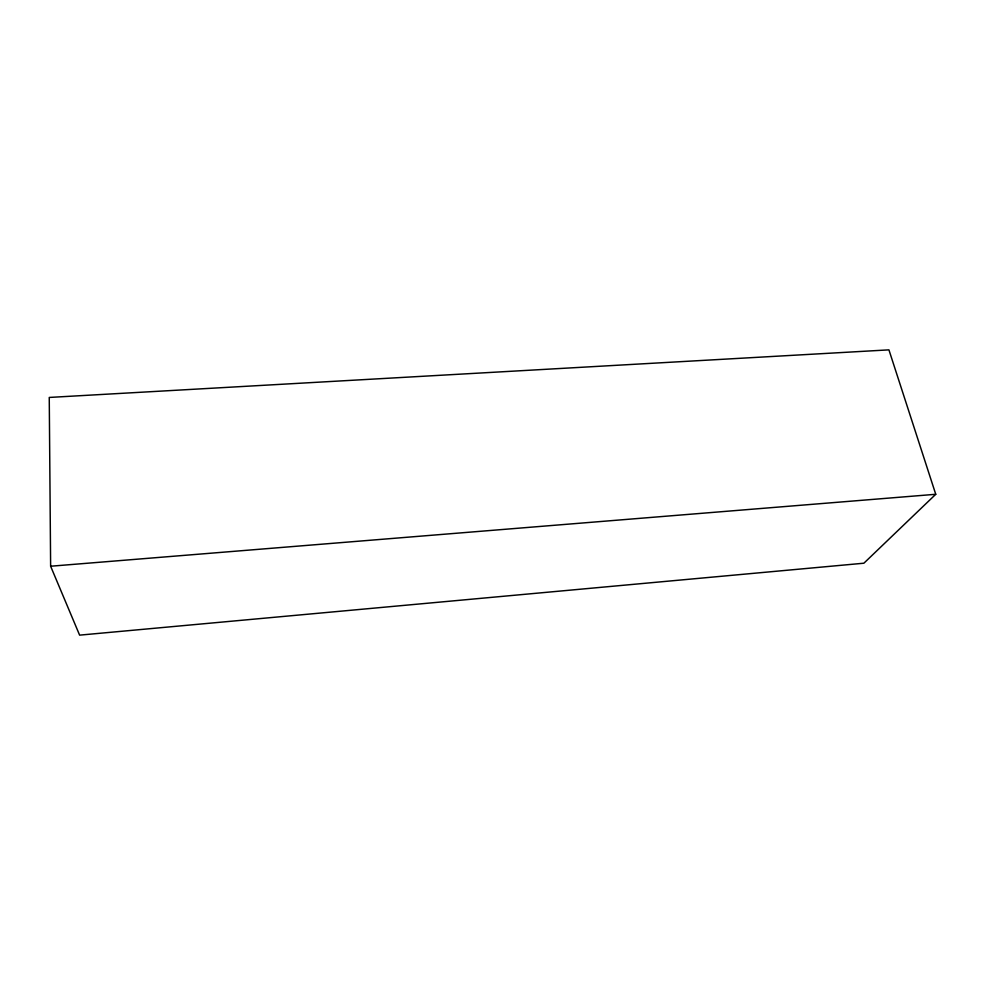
<?xml version="1.0" encoding="UTF-8"?>
<svg xmlns="http://www.w3.org/2000/svg" width="985" height="985" viewBox="0 0 985 985"><rect width="100%" height="100%" fill="white"/><g stroke="black" fill="none" stroke-linecap="round" stroke-linejoin="round"><path stroke-width="1.48" d="M935.75 494.285L863.882 563.211L79.613 635.14L50.629 566.227L49.25 397.447L888.926 349.86L935.75 494.285L50.629 566.227"/></g></svg>
